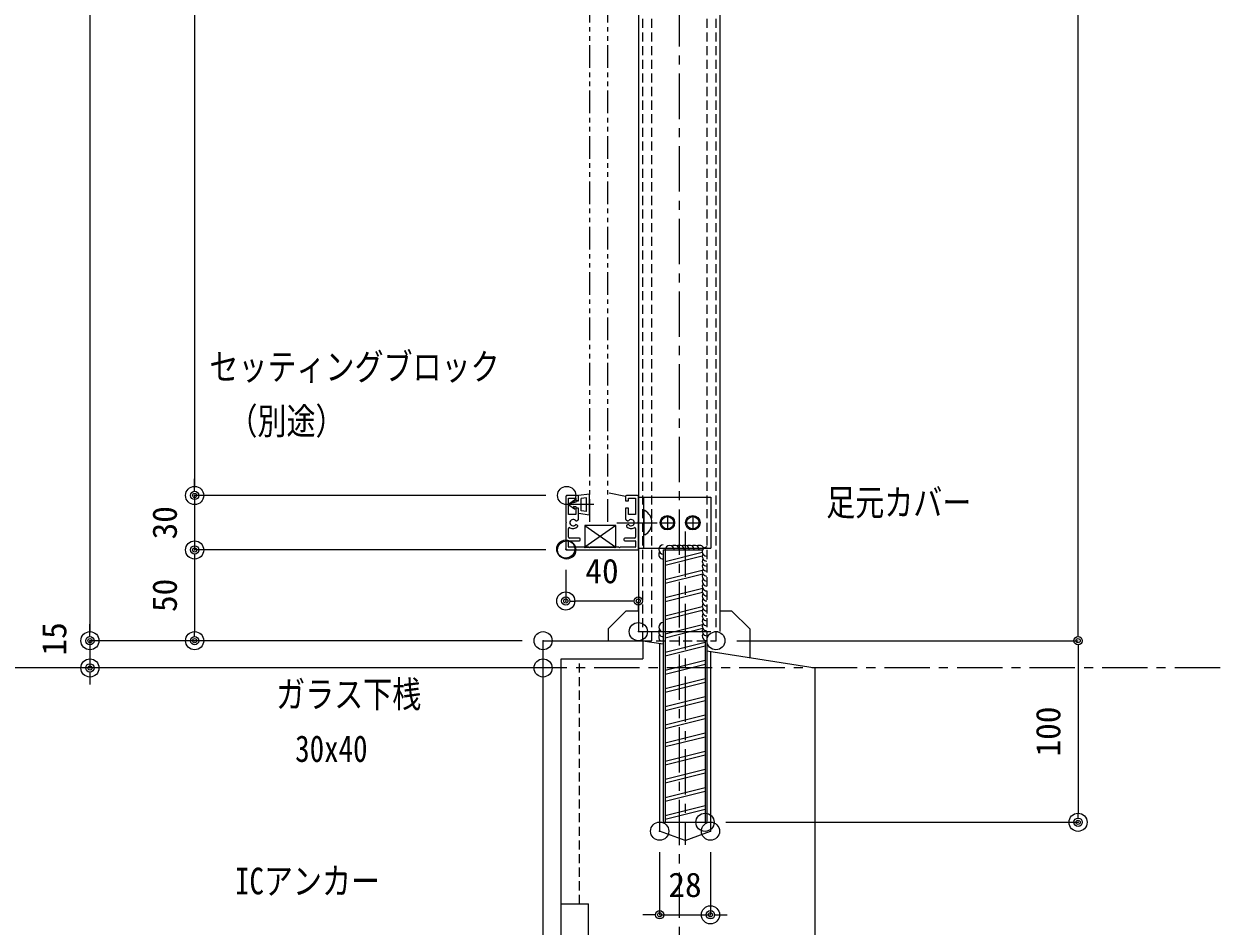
# Model space of a CAD drawing. Units: millimetres, scale not verified. Extents: x -3564 to 3564, y -1188 to 1188.
# Drawn here: x 1603 to 2263, y -622 to -125 of the extents above; entities that cross this region are included whole.
import ezdxf
from ezdxf.enums import TextEntityAlignment as Align

# ---------------------------------------------------------------- set-up
doc = ezdxf.new("R2010")
doc.units = ezdxf.units.MM
doc.header["$LTSCALE"] = 20
doc.header["$PDMODE"] = 32
doc.header["$PDSIZE"] = 10
for name, pattern in [('USER1', [2, 1.25, -0.25, 0.25, -0.25]), ('USER2', [1.25, 0.625, -0.125, 0.125, -0.125, 0.125, -0.125]), ('USER3', [0.375, 0.25, -0.125]), ('USER4', [2.3, 2, -0.1, 0.1, -0.1])]:
    doc.linetypes.add(name, pattern=pattern)
for name, color, linetype, lineweight in [('0-0_0', 7, 'Continuous', 18), ('0-1_DEFPOINTS', 7, 'Continuous', 18), ('0-3_MOJI', 7, 'Continuous', 18), ('0-4_アンカー', 4, 'Continuous', 18), ('0-6_6ﾊｯﾁﾝｸﾞ', 4, 'Continuous', 18), ('0-7_2躯体線', 4, 'Continuous', 18), ('0-8_3中心線', 2, 'USER1', 18), ('0-A_1手摺寸法', 7, 'Continuous', 18), ('0-D_2a', 1, 'USER2', 18), ('1-0_KIJUN-A', 2, 'USER1', 18), ('1-2_2躯体隠れ', 6, 'USER3', 18), ('1-3_101', 7, 'Continuous', 18), ('1-4_254', 7, 'Continuous', 18)]:
    doc.layers.add(name, color=color, linetype=linetype, lineweight=lineweight)
doc.styles.add('ＭＳ ゴシック', font='')
doc.styles.get('ＭＳ ゴシック').set_extended_font_data('MS Gothic')

# ---------------------------------------------------------------- blocks, each defined once
blk = doc.blocks.new('D15')
at = {"layer": '0-1_DEFPOINTS'}
blk.add_point((7582.39, 565.13), dxfattribs=at)
at = {"layer": '0-A_1手摺寸法'}
blk.add_line((7570.89, 565.13), (7272.83, 565.13), dxfattribs=at)
blk = doc.blocks.new('_ORIGIN2')
at = {"layer": '0-0_0'}
blk.add_line((-0.5, 0), (-1, 0), dxfattribs=at)
for radius in [0.5, 0.25]:
    blk.add_circle((0, 0), radius, dxfattribs=at)
blk = doc.blocks.new('D16')
at = {"layer": '0-1_DEFPOINTS'}
for p in [(7332.6, 580.13), (7582.39, 580.13)]:
    blk.add_point(p, dxfattribs=at)
at = {"layer": '0-A_1手摺寸法'}
for p, q in [((7332.6, 1675.53), (7332.6, 584.73)), ((7570.89, 580.13), (7332.6, 580.13))]:
    blk.add_line(p, q, dxfattribs=at)
at = {"layer": '0-A_1手摺寸法', "xscale": 4.6, "yscale": 4.6, "rotation": 270}
blk.add_blockref('_ORIGIN2', (7332.6, 580.13), dxfattribs=at)
blk = doc.blocks.new('D17')
at = {"layer": '0-1_DEFPOINTS'}
for p in [(7390.31, 660.13), (7595.39, 660.13)]:
    blk.add_point(p, dxfattribs=at)
at = {"layer": '0-A_1手摺寸法'}
for p, q in [((7390.31, 1640.53), (7390.31, 664.73)), ((7583.89, 660.13), (7390.31, 660.13))]:
    blk.add_line(p, q, dxfattribs=at)
at = {"layer": '0-A_1手摺寸法', "xscale": 4.6, "yscale": 4.6, "rotation": 270}
blk.add_blockref('_ORIGIN2', (7390.31, 660.13), dxfattribs=at)
blk = doc.blocks.new('D19')
at = {"layer": '0-1_DEFPOINTS'}
for p in [(7595.39, 630.13), (7390.31, 580.13), (7582.39, 580.13)]:
    blk.add_point(p, dxfattribs=at)
at = {"layer": '0-A_1手摺寸法'}
for p, q in [((7583.89, 630.13), (7390.31, 630.13)), ((7390.31, 625.53), (7390.31, 584.73)), ((7570.89, 580.13), (7390.31, 580.13))]:
    blk.add_line(p, q, dxfattribs=at)
at = {"layer": '0-A_1手摺寸法', "xscale": 4.6, "yscale": 4.6}
for p, rotation in [((7390.31, 630.13), 90), ((7390.31, 580.13), 270)]:
    blk.add_blockref('_ORIGIN2', p, dxfattribs=dict(at, rotation=rotation))
at = {"layer": '0-A_1手摺寸法', "style": 'ＭＳ ゴシック'}
blk.add_text('50', height=13.49, rotation=90, dxfattribs=at).set_placement((7384.56, 595.93), align=Align.BOTTOM_LEFT)
blk = doc.blocks.new('D20')
at = {"layer": '0-1_DEFPOINTS'}
for p in [(7595.39, 660.13), (7390.31, 630.13), (7595.39, 630.13)]:
    blk.add_point(p, dxfattribs=at)
at = {"layer": '0-A_1手摺寸法'}
for p, q in [((7390.31, 664.73), (7390.31, 669.33)), ((7583.89, 660.13), (7390.31, 660.13)), ((7390.31, 660.13), (7390.31, 630.13)), ((7583.89, 630.13), (7390.31, 630.13)), ((7390.31, 625.53), (7390.31, 620.93))]:
    blk.add_line(p, q, dxfattribs=at)
at = {"layer": '0-A_1手摺寸法', "xscale": 4.6, "yscale": 4.6}
for p, rotation in [((7390.31, 660.13), 270), ((7390.31, 630.13), 90)]:
    blk.add_blockref('_ORIGIN2', p, dxfattribs=dict(at, rotation=rotation))
at = {"layer": '0-A_1手摺寸法', "style": 'ＭＳ ゴシック'}
blk.add_text('30', height=13.49, rotation=90, dxfattribs=at).set_placement((7384.56, 635.93), align=Align.BOTTOM_LEFT)
blk = doc.blocks.new('D21')
at = {"layer": '0-1_DEFPOINTS'}
for p in [(7582.39, 580.13), (7332.6, 565.13), (7582.39, 565.13)]:
    blk.add_point(p, dxfattribs=at)
at = {"layer": '0-A_1手摺寸法'}
for p, q in [((7332.6, 584.73), (7332.6, 589.33)), ((7570.89, 580.13), (7332.6, 580.13)), ((7332.6, 580.13), (7332.6, 565.13)), ((7332.6, 560.53), (7332.6, 555.93))]:
    blk.add_line(p, q, dxfattribs=at)
at = {"layer": '0-A_1手摺寸法', "xscale": 4.6, "yscale": 4.6}
for p, rotation in [((7332.6, 580.13), 270), ((7332.6, 565.13), 90)]:
    blk.add_blockref('_ORIGIN2', p, dxfattribs=dict(at, rotation=rotation))
at = {"layer": '0-A_1手摺寸法', "style": 'ＭＳ ゴシック'}
blk.add_text('15', height=13.49, rotation=90, dxfattribs=at).set_placement((7323.64, 571.95), align=Align.BOTTOM_LEFT)
blk = doc.blocks.new('D33')
at = {"layer": '0-1_DEFPOINTS'}
for p in [(7582.39, 565.13), (7272.83, 230.13), (7637.39, 230.13)]:
    blk.add_point(p, dxfattribs=at)
at = {"layer": '0-A_1手摺寸法'}
for p, q in [((7272.83, 560.53), (7272.83, 234.73)), ((7625.89, 230.13), (7272.83, 230.13))]:
    blk.add_line(p, q, dxfattribs=at)
at = {"layer": '0-A_1手摺寸法', "xscale": 4.6, "yscale": 4.6}
for p, rotation in [((7272.83, 565.13), 90), ((7272.83, 230.13), 270)]:
    blk.add_blockref('_ORIGIN2', p, dxfattribs=dict(at, rotation=rotation))
at = {"layer": '0-A_1手摺寸法', "style": 'ＭＳ ゴシック'}
blk.add_text('335', height=13.49, rotation=90, dxfattribs=at).set_placement((7267.08, 383.83), align=Align.BOTTOM_LEFT)
blk = doc.blocks.new('D37')
at = {"layer": '0-1_DEFPOINTS'}
for p in [(7594.89, 630.63), (7594.89, 602), (7634.89, 585.13)]:
    blk.add_point(p, dxfattribs=at)
at = {"layer": '0-A_1手摺寸法'}
for p, q in [((7594.89, 619.13), (7594.89, 602)), ((7630.29, 602), (7599.49, 602)), ((7634.89, 596.63), (7634.89, 602))]:
    blk.add_line(p, q, dxfattribs=at)
at = {"layer": '0-A_1手摺寸法', "xscale": 4.6, "yscale": 4.6, "rotation": 180}
blk.add_blockref('_ORIGIN2', (7594.89, 602), dxfattribs=at)
at = {"layer": '0-A_1手摺寸法', "xscale": 4.6, "yscale": 4.6}
blk.add_blockref('_ORIGIN2', (7634.89, 602), dxfattribs=at)
at = {"layer": '0-A_1手摺寸法', "style": 'ＭＳ ゴシック'}
blk.add_text('40', height=13.49, dxfattribs=at).set_placement((7605.69, 607.75), align=Align.BOTTOM_LEFT)
blk = doc.blocks.new('D53')
at = {"layer": '0-1_DEFPOINTS'}
for p in [(7677.64, 1380.13), (7877.28, 1380.13), (7677.64, 580.13)]:
    blk.add_point(p, dxfattribs=at)
at = {"layer": '0-A_1手摺寸法'}
for p, q in [((7689.14, 1380.13), (7877.28, 1380.13)), ((7877.28, 584.73), (7877.28, 1375.53)), ((7689.14, 580.13), (7877.28, 580.13))]:
    blk.add_line(p, q, dxfattribs=at)
at = {"layer": '0-A_1手摺寸法', "xscale": 4.6, "yscale": 4.6}
for p, rotation in [((7877.28, 1380.13), 90), ((7877.28, 580.13), 270)]:
    blk.add_blockref('_ORIGIN2', p, dxfattribs=dict(at, rotation=rotation))
at = {"layer": '0-A_1手摺寸法', "style": 'ＭＳ ゴシック'}
blk.add_text('800', height=13.49, rotation=90, dxfattribs=at).set_placement((7871.53, 966.33), align=Align.BOTTOM_LEFT)
blk = doc.blocks.new('A$C4AD83244')
at = {"layer": '1-3_101'}
for p, q in [((6.5, 30), (0.5, 30)), ((39.5, 30), (33.5, 30)), ((5.9, 16.1), (6.75, 16.59)), ((6.34, 13.65), (5.9, 13.9)), ((33.25, 16.59), (34.1, 16.1)), ((34.1, 13.9), (33.66, 13.65)), ((1.5, 7), (1.5, 11.83)), ((38.5, 11.83), (38.5, 7)), ((0.5, 0), (39.5, 0)), ((1.5, 1.7), (1.5, 4.8)), ((1.7, 5), (7.5, 5)), ((7.5, 6.5), (2, 6.5)), ((8, 5.5), (8, 6)), ((32, 6), (32, 5.5)), ((38, 6.5), (32.5, 6.5)), ((32.5, 5), (38.3, 5)), ((38.5, 4.8), (38.5, 1.7))]:
    blk.add_line(p, q, dxfattribs=at)
for points in [[(0, 29.5), (0, 15.52), (0.3, 15), (0, 14.48), (0, 0.5)], [(7, 17.02), (7, 23), (5.5, 23), (5.5, 19.5), (1.5, 19.5), (1.5, 28.5), (5.5, 28.5), (5.5, 27), (7, 27), (7, 29.2), (7, 29.5)], [(33, 29.5), (33, 29.2), (33, 27), (34.5, 27), (34.5, 28.5), (38.5, 28.5), (38.5, 19.5), (34.5, 19.5), (34.5, 23), (33, 23), (33, 17.02)], [(40, 0.5), (40, 14.48), (39.7, 15), (40, 15.52), (40, 29.5)], [(38.3, 1.5), (30.07, 1.5), (29.55, 1.2), (29.03, 1.5), (27.52, 1.5), (27, 1.2), (26.48, 1.5), (13.57, 1.5), (13.05, 1.2), (12.53, 1.5), (11.07, 1.5), (10.55, 1.2), (10.03, 1.5), (1.7, 1.5)]]:
    blk.add_lwpolyline(points, dxfattribs=at)
for centre, radius, start, end in [((0.5, 29.5), 0.5, 90, 180), ((6.5, 29.5), 0.5, 0, 90), ((33.5, 29.5), 0.5, 90, 180), ((39.5, 29.5), 0.5, 0, 90), ((4, 15), 1.75, 42.83959, 180), ((4, 15), 1.75, 180, 317.16041), ((5.65, 16.53), 0.5, 222.83959, 300), ((5.65, 13.47), 0.5, 60, 137.16041), ((6.09, 13.21), 0.5, 319.52432, 60), ((6.5, 17.02), 0.5, 300, 360), ((33.5, 17.02), 0.5, 180, 240), ((33.91, 13.21), 0.5, 120, 220.47568), ((34.35, 16.53), 0.5, 240, 317.16041), ((34.35, 13.47), 0.5, 42.83959, 120), ((36, 15), 1.75, 0, 137.16041), ((36, 15), 1.75, 222.83959, 0), ((2, 11.83), 0.5, 57.76905, 180), ((2, 7), 0.5, 180, 270), ((4, 15), 3.25, 237.76905, 319.52432), ((36, 15), 3.25, 220.47568, 302.23095), ((38, 11.83), 0.5, 0, 122.23095), ((38, 7), 0.5, 270, 0), ((0.5, 0.5), 0.5, 180, 270), ((1.7, 4.8), 0.2, 90, 180), ((1.7, 1.7), 0.2, 180, 270), ((7.5, 6), 0.5, 0, 90), ((7.5, 5.5), 0.5, 270, 0), ((32.5, 6), 0.5, 90, 180), ((32.5, 5.5), 0.5, 180, 270), ((38.3, 4.8), 0.2, 0, 90), ((38.3, 1.7), 0.2, 270, 0), ((39.5, 0.5), 0.5, 270, 0)]:
    blk.add_arc(centre, radius, start, end, dxfattribs=at)
at = {"layer": '1-4_254'}
for p, q in [((33, 22.99), (33.01, 23)), ((39.85, 0.14), (39.86, 0.15))]:
    blk.add_line(p, q, dxfattribs=at)
blk = doc.blocks.new('hbk-213')
at = {"layer": '0-A_1手摺寸法', "color": 3}
for p, q in [((-5.8, 0), (5.8, 0)), ((-5.8, 0), (-5, -6)), ((0, 2.55), (0, -12.9)), ((5.8, 0), (5, -6)), ((-5, -6), (-2, -6)), ((-3.78, -1.5), (3.78, -1.5)), ((-3.78, -1.5), (-3.38, -4.5)), ((-3.38, -4.5), (3.38, -4.5)), ((-2, -6), (-2, -7.2)), ((2, -6), (5, -6)), ((2, -6), (2, -7.2)), ((3.78, -1.5), (3.38, -4.5)), ((-2.57, -8.24), (-0.4, -11.3)), ((-2.39, -8.01), (-1, -8.7)), ((-2, -7.2), (-1.25, -7.2)), ((-1.25, -7.2), (-1, -8.7)), ((0.4, -11.3), (2.57, -8.24)), ((1.25, -7.2), (1, -8.7)), ((1, -8.7), (2.39, -8.01)), ((1.25, -7.2), (2, -7.2))]:
    blk.add_line(p, q, dxfattribs=at)
for centre, radius, start, end in [((-2.45, -8.15), 0.15, 66.37062, 216.60707), ((0, -11), 0.5, 216.60707, 323.39293), ((2.45, -8.15), 0.15, 323.39293, 113.62938)]:
    blk.add_arc(centre, radius, start, end, dxfattribs=at)
blk = doc.blocks.new('D141')
at = {"layer": '0-1_DEFPOINTS'}
for p in [(7646.64, 475.22), (7674.64, 475.22), (7674.64, 429.15)]:
    blk.add_point(p, dxfattribs=at)
at = {"layer": '0-A_1手摺寸法'}
for p, q in [((7646.64, 463.72), (7646.64, 429.15)), ((7674.64, 463.72), (7674.64, 429.15)), ((7642.04, 429.15), (7637.44, 429.15)), ((7646.64, 429.15), (7674.64, 429.15)), ((7679.24, 429.15), (7683.84, 429.15))]:
    blk.add_line(p, q, dxfattribs=at)
at = {"layer": '0-A_1手摺寸法', "xscale": 4.6, "yscale": 4.6}
blk.add_blockref('_ORIGIN2', (7646.64, 429.15), dxfattribs=at)
at = {"layer": '0-A_1手摺寸法', "xscale": 4.6, "yscale": 4.6, "rotation": 180}
blk.add_blockref('_ORIGIN2', (7674.64, 429.15), dxfattribs=at)
at = {"layer": '0-A_1手摺寸法', "style": 'ＭＳ ゴシック'}
blk.add_text('28', height=13.49, dxfattribs=at).set_placement((7651.44, 434.9), align=Align.BOTTOM_LEFT)
blk = doc.blocks.new('D142')
at = {"layer": '0-1_DEFPOINTS'}
for p in [(7677.64, 580.13), (7671.64, 480.13), (7877.28, 480.13)]:
    blk.add_point(p, dxfattribs=at)
at = {"layer": '0-A_1手摺寸法'}
for p, q in [((7689.14, 580.13), (7877.28, 580.13)), ((7877.28, 575.53), (7877.28, 484.73)), ((7683.14, 480.13), (7877.28, 480.13))]:
    blk.add_line(p, q, dxfattribs=at)
at = {"layer": '0-A_1手摺寸法', "xscale": 4.6, "yscale": 4.6}
for p, rotation in [((7877.28, 580.13), 90), ((7877.28, 480.13), 270)]:
    blk.add_blockref('_ORIGIN2', p, dxfattribs=dict(at, rotation=rotation))
at = {"layer": '0-A_1手摺寸法', "style": 'ＭＳ ゴシック'}
blk.add_text('100', height=13.49, rotation=90, dxfattribs=at).set_placement((7871.53, 516.33), align=Align.BOTTOM_LEFT)

msp = doc.modelspace()

# ---------------------------------------------------------------- linework, layer by layer
at = {"layer": '0-0_0'}
for p, q in [((1941.96, 369.75), (1941.96, -459.39)), ((1986.96, 369.75), (1986.96, -459.39)), ((1934.96, -384.89), (1925.96, -383.03)), ((1925.34, -457.85), (1935.34, -447.85)), ((1935.34, -447.85), (1941.84, -447.85)), ((1986.84, -447.85), (1993.34, -447.85)), ((2003.34, -457.85), (1993.34, -447.85)), ((1925.34, -457.85), (1925.34, -464.39)), ((2003.34, -457.85), (2003.34, -473.69))]:
    msp.add_line(p, q, dxfattribs=at)
at = {"layer": '0-0_0', "linetype": 'USER4'}
msp.add_line((1941.96, -459.39), (1986.96, -459.39), dxfattribs=at)
at = {"layer": '0-4_アンカー', "linetype": 'USER3'}
for p, q in [((1944.21, 335.61), (1944.21, -464.39)), ((1949.21, 335.61), (1949.21, -464.39)), ((1979.71, 335.61), (1979.71, -464.39)), ((1984.71, 335.61), (1984.71, -464.39)), ((1944.21, -464.39), (1984.71, -464.39))]:
    msp.add_line(p, q, dxfattribs=at)
at = {"layer": '0-4_アンカー'}
for p, q in [((1955.71, -414.39), (1977.35, -414.39)), ((1955.71, -414.39), (1955.71, -564.39)), ((1956.71, -414.39), (1956.71, -564.39)), ((1977.22, -415.74), (1956.71, -420.86)), ((1977.19, -417.81), (1956.71, -422.93)), ((1977.23, -425.73), (1956.71, -430.86)), ((1977.52, -427.72), (1956.71, -432.93)), ((1977.49, -435.67), (1956.71, -440.86)), ((1977.25, -437.79), (1956.71, -442.93)), ((1977.2, -445.74), (1956.71, -450.86)), ((1977.21, -447.8), (1956.71, -452.93)), ((1977.27, -455.73), (1956.71, -460.86)), ((1977.56, -457.71), (1956.71, -462.93)), ((1978.71, -465.36), (1956.71, -470.86)), ((1978.71, -467.43), (1956.71, -472.93)), ((1978.71, -464.39), (1978.71, -564.39)), ((1979.71, -464.39), (1979.71, -564.39)), ((1978.71, -475.36), (1956.71, -480.86)), ((1978.71, -477.43), (1956.71, -482.93)), ((1978.71, -485.36), (1956.71, -490.86)), ((1978.71, -487.43), (1956.71, -492.93)), ((1978.71, -495.36), (1956.71, -500.86)), ((1978.71, -497.43), (1956.71, -502.93)), ((1978.71, -505.36), (1956.71, -510.86)), ((1978.71, -507.43), (1956.71, -512.93)), ((1978.71, -515.36), (1956.71, -520.86)), ((1978.71, -517.43), (1956.71, -522.93)), ((1978.71, -525.36), (1956.71, -530.86)), ((1978.71, -527.43), (1956.71, -532.93)), ((1978.71, -535.36), (1956.71, -540.86)), ((1978.71, -537.43), (1956.71, -542.93)), ((1978.71, -545.36), (1956.71, -550.86)), ((1978.71, -547.43), (1956.71, -552.93)), ((1978.71, -555.36), (1956.71, -560.86)), ((1978.71, -557.43), (1956.71, -562.93)), ((1955.71, -564.39), (1979.71, -564.39))]:
    msp.add_line(p, q, dxfattribs=at)
for centre, start, end in [((1955.71, -414.12), 90, 270), ((1959.24, -414.39), 0, 180), ((1961.98, -414.39), 0, 122.76881), ((1964.72, -414.39), 0, 122.76881), ((1967.46, -414.39), 0, 122.76881), ((1970.2, -414.39), 0, 122.76881), ((1972.94, -414.39), 0, 122.76881), ((1975.68, -414.39), 22.73398, 122.76881), ((1979.71, -415.29), 90, 270), ((1955.71, -416.86), 147.23119, 270), ((1979.71, -418.03), 147.23119, 270), ((1979.71, -420.77), 147.23119, 270), ((1979.71, -423.51), 147.23119, 270), ((1979.71, -426.25), 147.23119, 270), ((1979.71, -428.99), 147.23119, 270), ((1979.71, -431.73), 147.23119, 270), ((1979.71, -434.46), 147.23119, 270), ((1979.71, -437.2), 147.23119, 270), ((1979.71, -439.94), 147.23119, 270), ((1979.71, -442.68), 147.23119, 270), ((1979.71, -445.42), 147.23119, 270), ((1979.71, -448.16), 147.23119, 270), ((1955.71, -456.92), 90, 270), ((1979.71, -450.9), 147.23119, 270), ((1979.71, -453.64), 147.23119, 270), ((1955.71, -459.66), 147.23119, 270), ((1955.71, -462.4), 147.23119, 231.85813), ((1979.71, -456.38), 147.23119, 270), ((1979.71, -459.12), 147.23119, 270), ((1979.71, -461.86), 147.23119, 270)]:
    msp.add_arc(centre, 2.53, start, end, dxfattribs=at)
at = {"layer": '0-6_6ﾊｯﾁﾝｸﾞ'}
for p, q in [((1954.56, -399.39), (1961.36, -399.39)), ((1957.96, -395.99), (1957.96, -402.79)), ((1968.56, -399.39), (1975.36, -399.39)), ((1971.96, -395.99), (1971.96, -402.79))]:
    msp.add_line(p, q, dxfattribs=at)
for centre, radius in [((1957.96, -399.39), 4), ((1971.96, -399.39), 4), ((1957.96, -399.39), 3.4), ((1971.96, -399.39), 3.4)]:
    msp.add_circle(centre, radius, dxfattribs=at)
at = {"layer": '0-7_2躯体線'}
for p, q in [((1944.96, -392.64), (1944.96, -406.14)), ((1945.46, -392.64), (1944.96, -392.64)), ((1930.02, -399.39), (1952.28, -399.39)), ((1945.46, -406.14), (1944.96, -406.14)), ((1889.46, -819.39), (1889.46, -464.39)), ((1889.46, -464.39), (1944.46, -464.39)), ((1944.46, -464.39), (1944.46, -474.39)), ((1944.46, -464.39), (1955.71, -466.17)), ((1953.71, -465.85), (1953.71, -569.29)), ((1899.46, -804.39), (1899.46, -474.39)), ((1899.46, -474.39), (1944.46, -474.39)), ((1979.71, -469.96), (2039.46, -479.39)), ((1981.71, -470.27), (1981.71, -569.29)), ((2039.46, -664.39), (2039.46, -479.39)), ((1967.71, -574.39), (1953.71, -569.29)), ((1967.71, -574.39), (1981.71, -569.29)), ((1899.46, -609.39), (1914.46, -609.39)), ((1914.46, -629.39), (1914.46, -609.39))]:
    msp.add_line(p, q, dxfattribs=at)
msp.add_arc((1941.77, -399.39), 7.7, 298.69866, 61.30134, dxfattribs=at)
at = {"layer": '0-8_3中心線'}
for p, q in [((1964.46, 687.96), (1964.46, -731.18)), ((1967.71, -404.15), (1967.71, -576.79))]:
    msp.add_line(p, q, dxfattribs=at)
at = {"layer": '0-A_1手摺寸法', "color": 3}
for p, q in [((1941.96, -385.39), (1981.96, -385.39)), ((1941.96, -385.39), (1941.96, -413.39)), ((1944.96, -413.39), (1944.96, -385.39)), ((1981.96, -385.39), (1981.96, -413.39)), ((1929.49, -400.89), (1912.43, -412.89)), ((1912.43, -400.89), (1929.49, -412.89)), ((1941.96, -413.39), (1981.96, -413.39))]:
    msp.add_line(p, q, dxfattribs=at)
msp.add_lwpolyline([(1929.49, -400.89), (1912.43, -400.89), (1912.43, -412.89), (1929.49, -412.89)], close=True, dxfattribs=at)
at = {"layer": '0-D_2a'}
for p, q in [((1914.96, 613.61), (1914.96, -400.89)), ((1924.96, 613.61), (1924.96, -400.89))]:
    msp.add_line(p, q, dxfattribs=at)
at = {"layer": '1-0_KIJUN-A'}
msp.add_line((2262.62, -479.39), (1466.79, -479.39), dxfattribs=at)
at = {"layer": '1-2_2躯体隠れ'}
msp.add_line((1909.46, -609.39), (1909.46, -474.39), dxfattribs=at)
at = {"layer": '1-3_101'}
msp.add_line((1941.96, -385.39), (1941.96, -413.39), dxfattribs=at)

# ---------------------------------------------------------------- block references
at = {"layer": '0-A_1手摺寸法'}
for name, p in [('D15', (-5692.93, -1044.52)), ('D16', (-5692.93, -1044.52)), ('D17', (-5692.93, -1044.52)), ('D53', (-5692.93, -1044.52)), ('D20', (-5692.93, -1044.52)), ('A$C4AD83244', (1901.96, -414.39)), ('D19', (-5692.93, -1044.52)), ('D37', (-5692.93, -1044.52)), ('D21', (-5692.93, -1044.52)), ('D142', (-5692.93, -1044.52)), ('D33', (-5692.93, -1044.52)), ('D141', (-5692.93, -1044.52))]:
    msp.add_blockref(name, p, dxfattribs=at)
at = {"layer": '0-A_1手摺寸法', "xscale": -1, "rotation": 270}
msp.add_blockref('hbk-213', (1914.96, -389.39), dxfattribs=at)

# ---------------------------------------------------------------- texts
at = {"layer": '0-0_0', "style": 'ＭＳ ゴシック', "width": 0.8}
msp.add_text('ICアンカー ', height=14.66, dxfattribs=at).set_placement((1719.63, -608.49), align=Align.BOTTOM_LEFT)
at = {"layer": '0-3_MOJI', "style": 'ＭＳ ゴシック', "width": 0.8}
for s, p in [('セッティングブロック', (1705.53, -325.21)), ('（別途）', (1716.03, -355.14)), ('足元カバー', (2045.52, -399.95)), ('ガラス下桟', (1742.31, -505.63)), ('30x40', (1752.81, -535.56))]:
    msp.add_text(s, height=14.66, dxfattribs=at).set_placement(p, align=Align.BOTTOM_LEFT)

doc.saveas('drawing.dxf')
